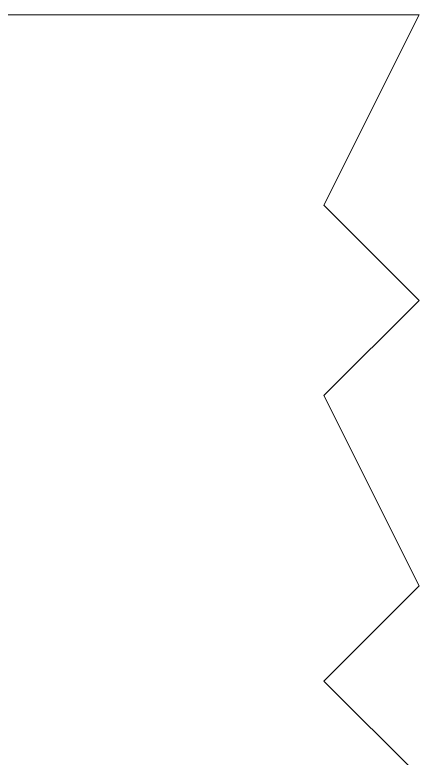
# Model space of a CAD drawing. Header units: millimetres. Extents: x 596 to 768, y 309 to 423.
# Drawn here: x 690.99381 to 690.99755, y 404.26553 to 404.27241 of the extents above; entities that cross this region are included whole.
import ezdxf

# ---------------------------------------------------------------- set-up
doc = ezdxf.new("R2010")
doc.units = ezdxf.units.MM
doc.layers.add('1- 3', color=3, linetype='Continuous')

# ---------------------------------------------------------------- blocks, each defined once
blk = doc.blocks.new('CTOBOM')
at = {"color": 0, "lineweight": 20}
for points in [[(8.8310193, -0.337001), (8.8327797, -0.3378811)], [(8.8310193, -0.337001), (8.8310193, -0.3466823), (8.8327797, -0.3449221)], [(8.8310193, -0.337001), (8.8327797, -0.3378811)], [(8.8310193, -0.337001), (8.8310193, -0.3466823), (8.8327797, -0.3449221)], [(8.8327797, -0.3378811), (8.8336597, -0.337001), (8.8345398, -0.3378811), (8.8363, -0.337001), (8.83718, -0.3378811)], [(8.8327797, -0.3378811), (8.8336597, -0.337001), (8.8345398, -0.3378811), (8.8363, -0.337001), (8.83718, -0.3378811)], [(8.83718, -0.3378811), (8.8380603, -0.337001)], [(8.83718, -0.3378811), (8.8380603, -0.337001)]]:
    blk.add_lwpolyline(points, dxfattribs=at)

msp = doc.modelspace()

# ---------------------------------------------------------------- block references
at = {"layer": '1- 3', "rotation": 270}
msp.add_blockref('CTOBOM', (691.3345506, 413.1034256), dxfattribs=at)

doc.saveas('drawing.dxf')
